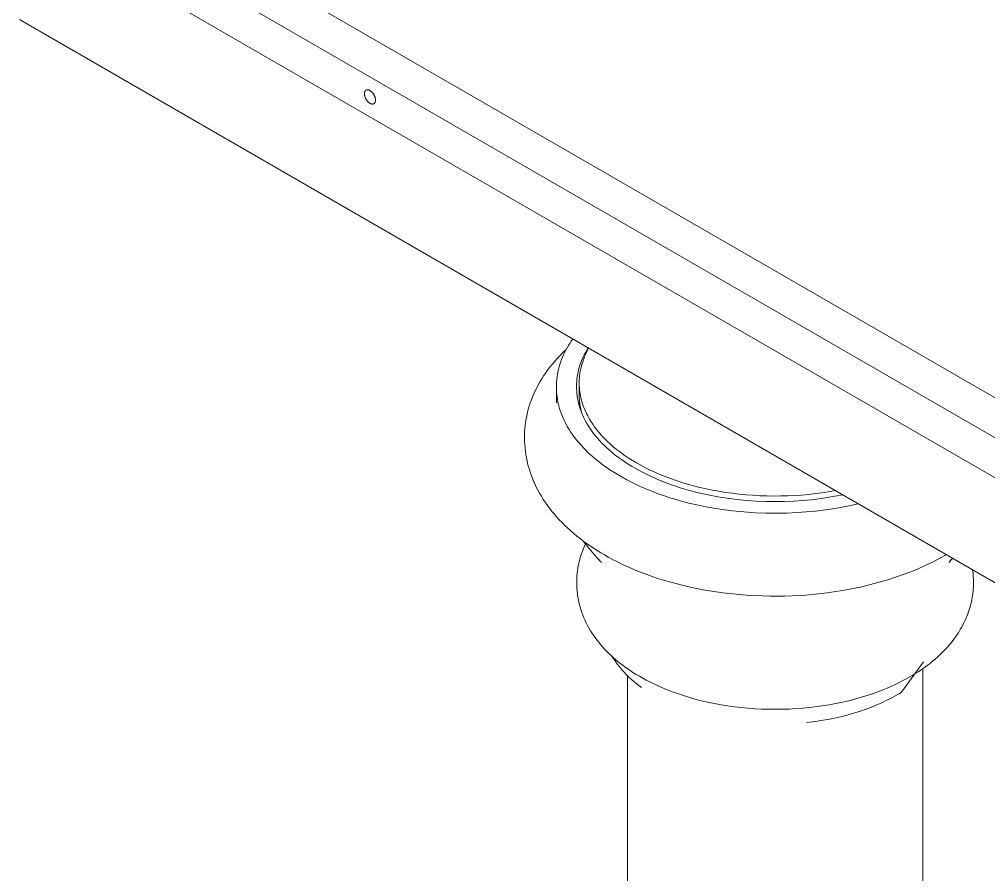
# Model space of a CAD drawing. Header units: inches. Extents: x -13 to 609, y -6 to 131.
# Drawn here: x 596 to 603.79, y 99.24 to 106.12 of the extents above; entities that cross this region are included whole.
import ezdxf

# ---------------------------------------------------------------- set-up
doc = ezdxf.new("R2010")
doc.units = ezdxf.units.IN
doc.layers.add('ZANO_R', color=7, linetype='Continuous', lineweight=0)

msp = doc.modelspace()

# ---------------------------------------------------------------- linework, layer by layer
at = {"layer": 'ZANO_R'}
for p, q in [((606.57519, 101.17483), (596.72699, 106.86069)), ((597.28377, 106.86069), (606.47059, 101.55667)), ((596.72699, 106.53923), (606.57519, 100.85337)), ((607.07996, 99.71835), (595.99644, 106.11743)), ((598.77036, 105.52022), (598.77037, 105.52135)), ((598.77037, 105.51907), (598.77036, 105.52022)), ((598.77037, 105.52135), (598.7704, 105.52248)), ((598.7704, 105.5179), (598.77037, 105.51907)), ((598.7704, 105.52248), (598.77046, 105.52361)), ((598.77046, 105.51671), (598.7704, 105.5179)), ((598.77046, 105.52361), (598.77054, 105.52473)), ((598.77054, 105.51549), (598.77046, 105.51671)), ((598.77054, 105.52473), (598.77064, 105.52585)), ((598.77064, 105.51426), (598.77054, 105.51549)), ((598.77064, 105.52585), (598.77077, 105.52696)), ((598.77077, 105.513), (598.77064, 105.51426)), ((598.77077, 105.52696), (598.77093, 105.52806)), ((598.77093, 105.51172), (598.77077, 105.513)), ((598.77093, 105.52806), (598.7711, 105.52915)), ((598.7711, 105.51043), (598.77093, 105.51172)), ((598.7711, 105.52915), (598.77131, 105.53022)), ((598.77154, 105.50778), (598.7711, 105.51043)), ((598.77131, 105.53022), (598.77154, 105.53129)), ((598.77154, 105.53129), (598.7718, 105.53234)), ((598.77208, 105.50507), (598.77154, 105.50778)), ((598.7718, 105.53234), (598.77208, 105.53338)), ((598.77208, 105.53338), (598.77239, 105.5344)), ((598.77239, 105.5344), (598.77273, 105.5354)), ((598.77273, 105.5354), (598.77309, 105.53638)), ((598.77309, 105.53638), (598.77349, 105.53734)), ((598.77349, 105.53734), (598.77391, 105.53828)), ((598.77391, 105.53828), (598.77436, 105.5392)), ((598.77436, 105.5392), (598.77459, 105.53965)), ((598.77459, 105.53965), (598.77483, 105.5401)), ((598.77483, 105.5401), (598.77508, 105.54053)), ((598.77508, 105.54053), (598.77534, 105.54097)), ((598.77534, 105.54097), (598.7756, 105.54139)), ((598.7756, 105.54139), (598.77587, 105.54181)), ((598.77587, 105.54181), (598.77614, 105.54222)), ((598.77614, 105.54222), (598.77643, 105.54262)), ((598.77643, 105.54262), (598.77671, 105.54302)), ((598.77671, 105.54302), (598.77701, 105.54341)), ((598.77701, 105.54341), (598.77731, 105.54379)), ((598.77731, 105.54379), (598.77762, 105.54417)), ((598.77762, 105.54417), (598.77794, 105.54454)), ((598.77794, 105.54454), (598.77826, 105.5449)), ((598.77826, 105.5449), (598.77859, 105.54525)), ((598.77859, 105.54525), (598.77892, 105.54559)), ((598.77892, 105.54559), (598.77926, 105.54593)), ((598.77926, 105.54593), (598.77961, 105.54625)), ((598.77961, 105.54625), (598.77996, 105.54657)), ((598.77996, 105.54657), (598.78032, 105.54688)), ((598.78032, 105.54688), (598.78069, 105.54719)), ((598.78069, 105.54719), (598.78106, 105.54748)), ((598.78106, 105.54748), (598.78144, 105.54776)), ((598.78144, 105.54776), (598.78182, 105.54804)), ((598.78182, 105.54804), (598.78221, 105.54831)), ((598.78221, 105.54831), (598.7826, 105.54856)), ((598.7826, 105.54856), (598.783, 105.54881)), ((598.783, 105.54881), (598.78341, 105.54905)), ((598.78341, 105.54905), (598.78382, 105.54928)), ((598.78382, 105.54928), (598.78423, 105.54951)), ((598.78423, 105.54951), (598.78465, 105.54972)), ((598.78465, 105.54972), (598.78508, 105.54992)), ((598.78508, 105.54992), (598.78551, 105.55011)), ((598.78551, 105.55011), (598.78594, 105.5503)), ((598.78594, 105.5503), (598.78638, 105.55047)), ((598.78638, 105.55047), (598.78683, 105.55064)), ((598.78683, 105.55064), (598.78728, 105.5508)), ((598.78728, 105.5508), (598.78773, 105.55094)), ((598.78773, 105.55094), (598.78819, 105.55108)), ((598.78819, 105.55108), (598.78865, 105.55121)), ((598.78865, 105.55121), (598.78911, 105.55132)), ((598.78911, 105.55132), (598.78958, 105.55143)), ((598.78958, 105.55143), (598.79005, 105.55153)), ((598.79005, 105.55153), (598.79053, 105.55162)), ((598.79053, 105.55162), (598.79101, 105.5517)), ((598.79101, 105.5517), (598.79149, 105.55177)), ((598.79149, 105.55177), (598.79198, 105.55183)), ((598.79198, 105.55183), (598.79246, 105.55188)), ((598.79246, 105.55188), (598.79296, 105.55193)), ((598.79296, 105.55193), (598.79345, 105.55196)), ((598.79345, 105.55196), (598.79395, 105.55198)), ((598.79395, 105.55198), (598.79444, 105.552)), ((598.79444, 105.552), (598.79495, 105.552)), ((598.79495, 105.552), (598.79545, 105.552)), ((598.79545, 105.552), (598.79595, 105.55199)), ((598.79595, 105.55199), (598.79646, 105.55196)), ((598.79646, 105.55196), (598.79748, 105.55189)), ((598.79748, 105.55189), (598.79851, 105.55179)), ((598.79851, 105.55179), (598.79954, 105.55165)), ((598.79954, 105.55165), (598.80057, 105.55147)), ((598.80057, 105.55147), (598.80161, 105.55126)), ((598.80161, 105.55126), (598.80265, 105.55102)), ((598.80265, 105.55102), (598.80369, 105.55075)), ((598.80369, 105.55075), (598.80472, 105.55045)), ((598.80472, 105.55045), (598.80576, 105.55012)), ((598.80576, 105.55012), (598.8068, 105.54975)), ((598.8068, 105.54975), (598.80783, 105.54936)), ((598.80783, 105.54936), (598.80886, 105.54895)), ((598.80886, 105.54895), (598.80988, 105.5485)), ((598.80988, 105.5485), (598.8109, 105.54804)), ((598.8109, 105.54804), (598.81191, 105.54754)), ((598.81191, 105.54754), (598.81292, 105.54703)), ((598.81292, 105.54703), (598.81391, 105.54649)), ((598.81391, 105.54649), (598.8149, 105.54593)), ((598.8149, 105.54593), (598.81589, 105.54535)), ((598.81589, 105.54535), (598.81689, 105.54474)), ((598.81689, 105.54474), (598.81789, 105.54409)), ((598.81789, 105.54409), (598.8189, 105.54341)), ((598.8189, 105.54341), (598.81992, 105.54271)), ((598.81992, 105.54271), (598.82095, 105.54197)), ((598.82095, 105.54197), (598.82198, 105.5412)), ((598.82198, 105.5412), (598.82301, 105.54039)), ((598.82301, 105.54039), (598.82508, 105.5387)), ((598.82508, 105.5387), (598.82716, 105.53687)), ((598.82716, 105.53687), (598.82923, 105.53492)), ((598.82923, 105.53492), (598.8313, 105.53286)), ((598.8313, 105.53286), (598.83334, 105.53067)), ((598.83334, 105.53067), (598.83536, 105.52838)), ((598.83536, 105.52838), (598.83734, 105.52598)), ((598.83734, 105.52598), (598.83928, 105.52348)), ((598.83928, 105.52348), (598.84116, 105.52089)), ((598.84116, 105.52089), (598.84298, 105.51822)), ((598.84298, 105.51822), (598.84473, 105.51548)), ((598.84473, 105.51548), (598.8464, 105.51268)), ((598.8464, 105.51268), (598.84799, 105.50984)), ((598.84799, 105.50984), (598.84948, 105.50695)), ((598.84948, 105.50695), (598.85088, 105.50404)), ((598.77273, 105.5023), (598.77208, 105.50507)), ((598.77349, 105.49948), (598.77273, 105.5023)), ((598.77436, 105.49662), (598.77349, 105.49948)), ((598.77534, 105.49372), (598.77436, 105.49662)), ((598.77643, 105.49081), (598.77534, 105.49372)), ((598.77762, 105.48788), (598.77643, 105.49081)), ((598.77892, 105.48496), (598.77762, 105.48788)), ((598.78032, 105.48205), (598.77892, 105.48496)), ((598.78182, 105.47916), (598.78032, 105.48205)), ((598.78341, 105.47632), (598.78182, 105.47916)), ((598.78508, 105.47352), (598.78341, 105.47632)), ((598.78683, 105.47078), (598.78508, 105.47352)), ((598.78865, 105.46811), (598.78683, 105.47078)), ((598.79053, 105.46552), (598.78865, 105.46811)), ((598.79246, 105.46303), (598.79053, 105.46552)), ((598.79444, 105.46062), (598.79246, 105.46303)), ((598.79646, 105.45833), (598.79444, 105.46062)), ((598.79851, 105.45614), (598.79646, 105.45833)), ((598.80057, 105.45408), (598.79851, 105.45614)), ((598.80265, 105.45213), (598.80057, 105.45408)), ((598.80472, 105.4503), (598.80265, 105.45213)), ((598.8068, 105.44861), (598.80472, 105.4503)), ((598.80783, 105.4478), (598.8068, 105.44861)), ((598.80886, 105.44703), (598.80783, 105.4478)), ((598.80988, 105.44629), (598.80886, 105.44703)), ((598.8109, 105.44559), (598.80988, 105.44629)), ((598.81191, 105.44491), (598.8109, 105.44559)), ((598.81292, 105.44426), (598.81191, 105.44491)), ((598.81391, 105.44365), (598.81292, 105.44426)), ((598.8149, 105.44307), (598.81391, 105.44365)), ((598.81589, 105.44251), (598.8149, 105.44307)), ((598.81689, 105.44197), (598.81589, 105.44251)), ((598.81789, 105.44146), (598.81689, 105.44197)), ((598.8189, 105.44096), (598.81789, 105.44146)), ((598.81992, 105.4405), (598.8189, 105.44096)), ((598.82095, 105.44005), (598.81992, 105.4405)), ((598.82198, 105.43964), (598.82095, 105.44005)), ((598.82301, 105.43925), (598.82198, 105.43964)), ((598.82404, 105.43888), (598.82301, 105.43925)), ((598.82508, 105.43855), (598.82404, 105.43888)), ((598.82612, 105.43825), (598.82508, 105.43855)), ((598.82716, 105.43798), (598.82612, 105.43825)), ((598.8282, 105.43774), (598.82716, 105.43798)), ((598.82923, 105.43753), (598.8282, 105.43774)), ((598.83027, 105.43735), (598.82923, 105.43753)), ((598.8313, 105.43721), (598.83027, 105.43735)), ((598.83232, 105.43711), (598.8313, 105.43721)), ((598.83334, 105.43704), (598.83232, 105.43711)), ((598.83385, 105.43701), (598.83334, 105.43704)), ((598.83436, 105.437), (598.83385, 105.43701)), ((598.83486, 105.437), (598.83436, 105.437)), ((598.83536, 105.437), (598.83486, 105.437)), ((598.83586, 105.43702), (598.83536, 105.437)), ((598.83636, 105.43704), (598.83586, 105.43702)), ((598.83685, 105.43707), (598.83636, 105.43704)), ((598.83734, 105.43712), (598.83685, 105.43707)), ((598.83783, 105.43717), (598.83734, 105.43712)), ((598.83832, 105.43723), (598.83783, 105.43717)), ((598.8388, 105.4373), (598.83832, 105.43723)), ((598.83928, 105.43738), (598.8388, 105.4373)), ((598.83975, 105.43747), (598.83928, 105.43738)), ((598.84022, 105.43757), (598.83975, 105.43747)), ((598.84069, 105.43768), (598.84022, 105.43757)), ((598.84116, 105.43779), (598.84069, 105.43768)), ((598.84162, 105.43792), (598.84116, 105.43779)), ((598.84208, 105.43806), (598.84162, 105.43792)), ((598.84253, 105.4382), (598.84208, 105.43806)), ((598.84298, 105.43836), (598.84253, 105.4382)), ((598.84342, 105.43853), (598.84298, 105.43836)), ((598.84386, 105.4387), (598.84342, 105.43853)), ((598.8443, 105.43889), (598.84386, 105.4387)), ((598.84473, 105.43908), (598.8443, 105.43889)), ((598.84515, 105.43928), (598.84473, 105.43908)), ((598.84557, 105.43949), (598.84515, 105.43928)), ((598.84599, 105.43972), (598.84557, 105.43949)), ((598.8464, 105.43995), (598.84599, 105.43972)), ((598.8468, 105.44019), (598.8464, 105.43995)), ((598.8472, 105.44044), (598.8468, 105.44019)), ((598.8476, 105.44069), (598.8472, 105.44044)), ((598.84799, 105.44096), (598.8476, 105.44069)), ((598.84837, 105.44124), (598.84799, 105.44096)), ((598.84875, 105.44152), (598.84837, 105.44124)), ((598.84912, 105.44182), (598.84875, 105.44152)), ((598.84948, 105.44212), (598.84912, 105.44182)), ((598.84984, 105.44243), (598.84948, 105.44212)), ((598.8502, 105.44275), (598.84984, 105.44243)), ((598.85054, 105.44307), (598.8502, 105.44275)), ((598.85088, 105.44341), (598.85054, 105.44307)), ((598.85088, 105.50404), (598.85218, 105.50112)), ((598.85122, 105.44375), (598.85088, 105.44341)), ((598.85155, 105.4441), (598.85122, 105.44375)), ((598.85187, 105.44446), (598.85155, 105.4441)), ((598.85218, 105.44483), (598.85187, 105.44446)), ((598.85218, 105.50112), (598.85338, 105.49819)), ((598.85249, 105.44521), (598.85218, 105.44483)), ((598.8528, 105.44559), (598.85249, 105.44521)), ((598.85309, 105.44598), (598.8528, 105.44559)), ((598.85338, 105.44638), (598.85309, 105.44598)), ((598.85338, 105.49819), (598.85447, 105.49528)), ((598.85366, 105.44678), (598.85338, 105.44638)), ((598.85394, 105.44719), (598.85366, 105.44678)), ((598.85421, 105.44761), (598.85394, 105.44719)), ((598.85447, 105.44803), (598.85421, 105.44761)), ((598.85447, 105.49528), (598.85545, 105.49238)), ((598.85472, 105.44847), (598.85447, 105.44803)), ((598.85497, 105.4489), (598.85472, 105.44847)), ((598.85521, 105.44935), (598.85497, 105.4489)), ((598.85545, 105.4498), (598.85521, 105.44935)), ((598.85545, 105.49238), (598.85632, 105.48952)), ((598.8559, 105.45072), (598.85545, 105.4498)), ((598.85632, 105.45166), (598.8559, 105.45072)), ((598.85632, 105.48952), (598.85708, 105.4867)), ((598.85671, 105.45262), (598.85632, 105.45166)), ((598.85708, 105.4536), (598.85671, 105.45262)), ((598.85708, 105.4867), (598.85773, 105.48393)), ((598.85741, 105.4546), (598.85708, 105.4536)), ((598.85773, 105.45562), (598.85741, 105.4546)), ((598.85773, 105.48393), (598.85827, 105.48122)), ((598.85801, 105.45666), (598.85773, 105.45562)), ((598.85827, 105.45771), (598.85801, 105.45666)), ((598.85827, 105.48122), (598.8587, 105.47857)), ((598.8585, 105.45878), (598.85827, 105.45771)), ((598.8587, 105.45985), (598.8585, 105.45878)), ((598.8587, 105.47857), (598.85888, 105.47728)), ((598.85888, 105.46094), (598.8587, 105.45985)), ((598.85888, 105.47728), (598.85903, 105.476)), ((598.85903, 105.46204), (598.85888, 105.46094)), ((598.85903, 105.476), (598.85916, 105.47474)), ((598.85916, 105.46315), (598.85903, 105.46204)), ((598.85916, 105.47474), (598.85926, 105.47351)), ((598.85926, 105.46427), (598.85916, 105.46315)), ((598.85926, 105.47351), (598.85934, 105.47229)), ((598.85934, 105.46539), (598.85926, 105.46427)), ((598.85934, 105.47229), (598.8594, 105.4711)), ((598.8594, 105.46652), (598.85934, 105.46539)), ((598.8594, 105.4711), (598.85943, 105.46993)), ((598.85943, 105.46765), (598.8594, 105.46652)), ((598.85943, 105.46993), (598.85944, 105.46878)), ((598.85944, 105.46878), (598.85943, 105.46765)), ((600.41001, 103.49562), (600.39942, 103.47737)), ((600.42114, 103.51366), (600.41001, 103.49562)), ((600.43279, 103.53148), (600.42114, 103.51366)), ((600.44496, 103.54908), (600.43279, 103.53148)), ((600.31788, 103.38875), (600.34186, 103.41441)), ((600.34186, 103.41441), (600.36654, 103.43939)), ((600.37103, 103.42145), (600.36273, 103.40245)), ((600.36654, 103.43939), (600.3919, 103.46367)), ((600.37991, 103.44028), (600.37103, 103.42145)), ((600.38938, 103.45892), (600.37991, 103.44028)), ((600.39942, 103.47737), (600.38938, 103.45892)), ((600.52364, 103.39214), (600.53176, 103.40969)), ((600.53176, 103.40969), (600.54049, 103.42695)), ((600.53664, 103.3982), (600.54305, 103.41378)), ((600.54049, 103.42695), (600.54981, 103.4439)), ((600.54305, 103.41378), (600.54991, 103.42926)), ((600.54981, 103.4439), (600.5597, 103.46052)), ((600.54991, 103.42926), (600.55723, 103.44464)), ((600.55723, 103.44464), (600.56499, 103.4599)), ((600.5597, 103.46052), (600.57017, 103.47679)), ((600.56499, 103.4599), (600.57319, 103.47504)), ((600.2595, 103.31942), (600.27681, 103.34115)), ((600.27681, 103.34115), (600.29463, 103.36245)), ((600.29463, 103.36245), (600.31788, 103.38875)), ((600.33575, 103.32484), (600.3306, 103.30509)), ((600.34154, 103.34446), (600.33575, 103.32484)), ((600.34798, 103.36394), (600.34154, 103.34446)), ((600.35505, 103.38327), (600.34798, 103.36394)), ((600.36273, 103.40245), (600.35505, 103.38327)), ((600.49733, 103.31944), (600.50296, 103.33795)), ((600.50296, 103.33795), (600.50923, 103.35624)), ((600.50923, 103.35624), (600.51612, 103.37432)), ((600.5117, 103.31901), (600.51573, 103.335)), ((600.51573, 103.335), (600.52024, 103.35091)), ((600.51612, 103.37432), (600.52364, 103.39214)), ((600.52024, 103.35091), (600.52524, 103.36676)), ((600.52524, 103.36676), (600.5307, 103.38252)), ((600.5307, 103.38252), (600.53664, 103.3982)), ((600.19594, 103.22835), (600.21093, 103.25173)), ((600.21093, 103.25173), (600.22653, 103.2747)), ((600.22653, 103.2747), (600.24273, 103.29727)), ((600.24273, 103.29727), (600.2595, 103.31942)), ((600.3223, 103.26525), (600.31916, 103.24517)), ((600.32612, 103.28522), (600.3223, 103.26525)), ((600.3306, 103.30509), (600.32612, 103.28522)), ((600.48129, 103.24381), (600.48432, 103.26292)), ((600.48432, 103.26292), (600.488, 103.28191)), ((600.488, 103.28191), (600.49234, 103.30075)), ((600.49234, 103.30075), (600.49733, 103.31944)), ((600.49895, 103.23838), (600.50051, 103.25458)), ((600.50051, 103.25458), (600.50256, 103.27075)), ((600.50256, 103.27075), (600.50512, 103.28688)), ((600.50512, 103.28688), (600.50816, 103.30297)), ((600.50816, 103.30297), (600.5117, 103.31901)), ((600.15548, 103.15689), (600.16792, 103.18039)), ((600.16792, 103.18039), (600.18159, 103.20457)), ((600.18159, 103.20457), (600.19594, 103.22835)), ((600.31389, 103.18449), (600.31353, 103.16415)), ((600.31495, 103.20478), (600.31389, 103.18449)), ((600.31671, 103.22502), (600.31495, 103.20478)), ((600.31916, 103.24517), (600.31671, 103.22502)), ((600.47581, 103.1667), (600.47618, 103.18604)), ((600.47618, 103.18604), (600.47722, 103.20535)), ((600.47722, 103.20535), (600.47892, 103.22462)), ((600.47892, 103.22462), (600.48129, 103.24381)), ((600.49724, 103.19609), (600.49724, 103.09966)), ((600.49728, 103.1897), (600.49734, 103.20593)), ((600.49773, 103.17347), (600.49728, 103.1897)), ((600.49734, 103.20593), (600.49789, 103.22216)), ((600.49868, 103.15725), (600.49773, 103.17347)), ((600.49789, 103.22216), (600.49895, 103.23838)), ((600.12218, 103.08444), (600.13259, 103.1089)), ((600.13259, 103.1089), (600.1437, 103.13306)), ((600.1437, 103.13306), (600.15548, 103.15689)), ((600.31353, 103.16415), (600.31387, 103.14377)), ((600.31494, 103.03552), (600.31362, 103.15128)), ((600.31387, 103.14377), (600.31493, 103.12336)), ((600.31493, 103.12336), (600.3167, 103.10294)), ((600.3167, 103.10294), (600.31919, 103.08252)), ((600.47611, 103.14736), (600.47581, 103.1667)), ((600.47708, 103.12804), (600.47611, 103.14736)), ((600.47871, 103.10877), (600.47708, 103.12804)), ((600.48101, 103.08956), (600.47871, 103.10877)), ((600.49724, 103.09966), (600.49759, 103.081)), ((600.50013, 103.14104), (600.49868, 103.15725)), ((600.50208, 103.12487), (600.50013, 103.14104)), ((600.50453, 103.10872), (600.50208, 103.12487)), ((600.50748, 103.09262), (600.50453, 103.10872)), ((600.51091, 103.07657), (600.50748, 103.09262)), ((600.09529, 103.0094), (600.10351, 103.03467)), ((600.10351, 103.03467), (600.11248, 103.05969)), ((600.11248, 103.05969), (600.12218, 103.08444)), ((600.31919, 103.08252), (600.32239, 103.06211)), ((600.32239, 103.06211), (600.32631, 103.04173)), ((600.32631, 103.04173), (600.33095, 103.02138)), ((600.33095, 103.02138), (600.3363, 103.00109)), ((600.48397, 103.07045), (600.48101, 103.08956)), ((600.48759, 103.05145), (600.48397, 103.07045)), ((600.49186, 103.03259), (600.48759, 103.05145)), ((600.49678, 103.01388), (600.49186, 103.03259)), ((600.49631, 103.03812), (600.49321, 103.02671)), ((600.49965, 103.04946), (600.49631, 103.03812)), ((600.50234, 102.99536), (600.49678, 103.01388)), ((600.49759, 103.081), (600.49859, 103.06237)), ((600.49859, 103.06237), (600.50024, 103.04378)), ((600.50024, 103.04378), (600.50253, 103.02526)), ((600.50253, 103.02526), (600.50546, 103.00683)), ((600.51484, 103.06058), (600.51091, 103.07657)), ((600.51925, 103.04465), (600.51484, 103.06058)), ((600.52414, 103.02879), (600.51925, 103.04465)), ((600.5295, 103.01301), (600.52414, 103.02879)), ((600.0754, 102.93261), (600.08123, 102.95834)), ((600.08123, 102.95834), (600.08784, 102.98388)), ((600.08784, 102.98388), (600.09529, 103.0094)), ((600.3363, 103.00109), (600.34236, 102.98085)), ((600.34236, 102.98085), (600.34913, 102.96069)), ((600.34913, 102.96069), (600.3566, 102.94061)), ((600.3566, 102.94061), (600.36477, 102.92064)), ((600.50567, 102.98533), (600.50234, 102.99536)), ((600.50546, 103.00683), (600.50903, 102.98851)), ((600.50921, 102.97528), (600.50567, 102.98533)), ((600.50903, 102.98851), (600.51323, 102.97033)), ((600.51296, 102.96521), (600.50921, 102.97528)), ((600.51692, 102.95512), (600.51296, 102.96521)), ((600.51323, 102.97033), (600.51806, 102.95231)), ((600.5211, 102.94501), (600.51692, 102.95512)), ((600.52549, 102.93489), (600.5211, 102.94501)), ((600.53534, 102.99731), (600.5295, 103.01301)), ((600.54165, 102.98171), (600.53534, 102.99731)), ((600.54842, 102.9662), (600.54165, 102.98171)), ((600.55564, 102.9508), (600.54842, 102.9662)), ((600.56331, 102.93552), (600.55564, 102.9508)), ((600.57142, 102.92035), (600.56331, 102.93552)), ((600.06268, 102.8545), (600.06612, 102.88066)), ((600.06612, 102.88066), (600.07036, 102.90671)), ((600.07036, 102.90671), (600.0754, 102.93261)), ((600.36477, 102.92064), (600.37363, 102.90077)), ((600.37363, 102.90077), (600.38318, 102.88103)), ((600.38318, 102.88103), (600.39341, 102.86143)), ((600.39341, 102.86143), (600.4043, 102.84196)), ((600.53493, 102.91461), (600.52549, 102.93489)), ((600.54526, 102.89428), (600.53493, 102.91461)), ((600.55649, 102.87394), (600.54526, 102.89428)), ((600.56862, 102.85359), (600.55649, 102.87394)), ((600.57996, 102.90531), (600.57142, 102.92035)), ((600.58893, 102.89039), (600.57996, 102.90531)), ((600.59831, 102.87562), (600.58893, 102.89039)), ((600.60811, 102.86098), (600.59831, 102.87562)), ((600.61831, 102.8465), (600.60811, 102.86098)), ((600.05726, 102.77556), (600.05824, 102.80192)), ((600.05824, 102.80192), (600.06006, 102.82825)), ((600.06006, 102.82825), (600.06268, 102.8545)), ((600.4043, 102.84196), (600.41586, 102.82266)), ((600.41586, 102.82266), (600.42806, 102.80353)), ((600.42806, 102.80353), (600.44091, 102.78457)), ((600.44091, 102.78457), (600.45438, 102.76581)), ((600.58168, 102.83326), (600.56862, 102.85359)), ((600.59567, 102.81297), (600.58168, 102.83326)), ((600.6106, 102.79273), (600.59567, 102.81297)), ((600.62647, 102.77257), (600.6106, 102.79273)), ((600.6289, 102.83216), (600.61831, 102.8465)), ((600.63988, 102.81799), (600.6289, 102.83216)), ((600.65123, 102.80397), (600.63988, 102.81799)), ((600.66294, 102.79013), (600.65123, 102.80397)), ((600.67502, 102.77645), (600.66294, 102.79013)), ((600.05709, 102.7493), (600.05726, 102.77556)), ((600.05774, 102.72305), (600.05709, 102.7493)), ((600.0592, 102.69683), (600.05774, 102.72305)), ((600.45438, 102.76581), (600.46847, 102.74724)), ((600.46847, 102.74724), (600.48316, 102.72889)), ((600.48316, 102.72889), (600.49844, 102.71075)), ((600.49844, 102.71075), (600.5143, 102.69284)), ((600.64328, 102.7525), (600.62647, 102.77257)), ((600.66105, 102.73254), (600.64328, 102.7525)), ((600.67977, 102.71273), (600.66105, 102.73254)), ((600.68743, 102.76295), (600.67502, 102.77645)), ((600.69943, 102.69307), (600.67977, 102.71273)), ((600.70019, 102.74963), (600.68743, 102.76295)), ((600.71327, 102.73649), (600.70019, 102.74963)), ((600.72666, 102.72353), (600.71327, 102.73649)), ((600.74037, 102.71077), (600.72666, 102.72353)), ((600.75436, 102.69819), (600.74037, 102.71077)), ((600.06145, 102.67067), (600.0592, 102.69683)), ((600.06445, 102.64499), (600.06145, 102.67067)), ((600.06821, 102.6194), (600.06445, 102.64499)), ((600.5143, 102.69284), (600.53072, 102.67517)), ((600.53072, 102.67517), (600.54768, 102.65775)), ((600.54768, 102.65775), (600.56518, 102.64058)), ((600.56518, 102.64058), (600.58319, 102.62367)), ((600.58319, 102.62367), (600.6017, 102.60703)), ((600.72004, 102.6736), (600.69943, 102.69307)), ((600.7416, 102.65433), (600.72004, 102.6736)), ((600.76408, 102.63528), (600.7416, 102.65433)), ((600.76865, 102.68582), (600.75436, 102.69819)), ((600.7875, 102.61648), (600.76408, 102.63528)), ((600.79803, 102.66166), (600.76865, 102.68582)), ((600.82842, 102.6383), (600.79803, 102.66166)), ((600.85975, 102.61577), (600.82842, 102.6383)), ((600.07273, 102.59395), (600.06821, 102.6194)), ((600.078, 102.56863), (600.07273, 102.59395)), ((600.08273, 102.54858), (600.078, 102.56863)), ((600.08792, 102.52864), (600.08273, 102.54858)), ((600.6017, 102.60703), (600.6207, 102.59066)), ((600.6207, 102.59066), (600.64015, 102.57458)), ((600.64015, 102.57458), (600.66006, 102.55878)), ((600.66006, 102.55878), (600.6804, 102.54327)), ((600.81182, 102.59795), (600.7875, 102.61648)), ((600.83705, 102.5797), (600.81182, 102.59795)), ((600.86317, 102.56177), (600.83705, 102.5797)), ((600.89192, 102.59407), (600.85975, 102.61577)), ((600.89016, 102.54417), (600.86317, 102.56177)), ((600.92487, 102.5732), (600.89192, 102.59407)), ((600.95849, 102.55318), (600.92487, 102.5732)), ((600.99317, 102.53377), (600.95849, 102.55318)), ((600.09357, 102.50882), (600.08792, 102.52864)), ((600.09967, 102.48914), (600.09357, 102.50882)), ((600.10867, 102.46258), (600.09967, 102.48914)), ((600.6804, 102.54327), (600.70115, 102.52807)), ((600.70115, 102.52807), (600.7223, 102.51316)), ((600.7223, 102.51316), (600.74383, 102.49856)), ((600.74383, 102.49856), (600.78794, 102.47029)), ((600.78794, 102.47029), (600.83335, 102.44329)), ((600.918, 102.52692), (600.89016, 102.54417)), ((600.94668, 102.51004), (600.918, 102.52692)), ((600.97616, 102.49356), (600.94668, 102.51004)), ((601.00643, 102.47748), (600.97616, 102.49356)), ((601.02931, 102.51475), (600.99317, 102.53377)), ((601.03746, 102.46184), (601.00643, 102.47748)), ((601.06689, 102.49617), (601.02931, 102.51475)), ((601.10592, 102.47809), (601.06689, 102.49617)), ((601.14637, 102.46054), (601.10592, 102.47809)), ((600.11848, 102.43632), (600.10867, 102.46258)), ((600.12906, 102.41036), (600.11848, 102.43632)), ((600.14041, 102.38472), (600.12906, 102.41036)), ((600.83335, 102.44329), (600.87992, 102.41757)), ((600.87992, 102.41757), (600.9275, 102.39315)), ((600.9275, 102.39315), (600.97594, 102.37002)), ((601.06922, 102.44665), (601.03746, 102.46184)), ((601.10168, 102.43191), (601.06922, 102.44665)), ((601.13481, 102.41766), (601.10168, 102.43191)), ((601.16858, 102.40391), (601.13481, 102.41766)), ((601.18822, 102.44357), (601.14637, 102.46054)), ((601.20296, 102.39066), (601.16858, 102.40391)), ((601.23144, 102.42725), (601.18822, 102.44357)), ((601.23791, 102.37794), (601.20296, 102.39066)), ((601.27598, 102.4116), (601.23144, 102.42725)), ((601.32182, 102.39669), (601.27598, 102.4116)), ((601.36889, 102.38255), (601.32182, 102.39669)), ((600.15249, 102.35941), (600.14041, 102.38472)), ((600.16529, 102.33446), (600.15249, 102.35941)), ((600.17878, 102.30987), (600.16529, 102.33446)), ((600.97594, 102.37002), (601.02513, 102.34819)), ((601.02513, 102.34819), (601.07492, 102.32766)), ((601.07492, 102.32766), (601.12519, 102.30841)), ((601.27339, 102.36574), (601.23791, 102.37794)), ((601.30937, 102.3541), (601.27339, 102.36574)), ((601.38267, 102.33248), (601.30937, 102.3541)), ((601.41715, 102.36923), (601.36889, 102.38255)), ((601.4575, 102.31315), (601.38267, 102.33248)), ((601.46653, 102.35678), (601.41715, 102.36923)), ((601.53355, 102.29614), (601.4575, 102.31315)), ((601.51697, 102.34523), (601.46653, 102.35678)), ((601.56839, 102.33464), (601.51697, 102.34523)), ((601.62072, 102.32502), (601.56839, 102.33464)), ((601.67386, 102.31643), (601.62072, 102.32502)), ((601.72774, 102.30888), (601.67386, 102.31643)), ((602.44909, 102.31333), (602.39495, 102.3062)), ((602.50254, 102.32151), (602.44909, 102.31333)), ((602.5552, 102.33073), (602.50254, 102.32151)), ((600.19293, 102.28567), (600.17878, 102.30987)), ((600.20867, 102.26039), (600.19293, 102.28567)), ((600.22511, 102.23556), (600.20867, 102.26039)), ((600.24222, 102.21119), (600.22511, 102.23556)), ((601.12519, 102.30841), (601.1758, 102.29042)), ((601.1758, 102.29042), (601.22666, 102.27368)), ((601.22666, 102.27368), (601.27764, 102.25817)), ((601.27764, 102.25817), (601.32864, 102.24385)), ((601.32864, 102.24385), (601.37956, 102.2307)), ((601.61048, 102.28149), (601.53355, 102.29614)), ((601.68799, 102.2692), (601.61048, 102.28149)), ((601.76576, 102.25925), (601.68799, 102.2692)), ((601.78226, 102.30241), (601.72774, 102.30888)), ((601.84348, 102.25163), (601.76576, 102.25925)), ((601.83733, 102.29704), (601.78226, 102.30241)), ((601.89283, 102.29279), (601.83733, 102.29704)), ((601.92087, 102.24627), (601.84348, 102.25163)), ((601.94868, 102.28968), (601.89283, 102.29279)), ((601.99765, 102.24313), (601.92087, 102.24627)), ((602.00476, 102.28771), (601.94868, 102.28968)), ((602.07356, 102.24213), (601.99765, 102.24313)), ((602.06097, 102.2869), (602.00476, 102.28771)), ((602.1172, 102.28726), (602.06097, 102.2869)), ((602.14836, 102.24318), (602.07356, 102.24213)), ((602.17335, 102.28876), (602.1172, 102.28726)), ((602.22183, 102.2462), (602.14836, 102.24318)), ((602.2293, 102.29143), (602.17335, 102.28876)), ((602.29379, 102.25106), (602.22183, 102.2462)), ((602.28495, 102.29523), (602.2293, 102.29143)), ((602.3402, 102.30016), (602.28495, 102.29523)), ((602.36406, 102.25768), (602.29379, 102.25106)), ((602.39495, 102.3062), (602.3402, 102.30016)), ((602.42685, 102.26516), (602.36406, 102.25768)), ((602.48946, 102.27419), (602.42685, 102.26516)), ((602.55183, 102.28475), (602.48946, 102.27419)), ((602.6139, 102.29684), (602.55183, 102.28475)), ((600.25997, 102.18729), (600.24222, 102.21119)), ((600.27834, 102.16384), (600.25997, 102.18729)), ((600.2973, 102.14086), (600.27834, 102.16384)), ((601.37956, 102.2307), (601.43032, 102.21868)), ((601.43032, 102.21868), (601.48082, 102.20777)), ((601.48082, 102.20777), (601.53098, 102.19792)), ((601.53098, 102.19792), (601.58074, 102.1891)), ((601.58074, 102.1891), (601.63003, 102.18126)), ((601.63003, 102.18126), (601.72696, 102.16841)), ((601.72696, 102.16841), (601.82137, 102.15903)), ((601.82137, 102.15903), (601.91294, 102.15283)), ((602.247, 102.1537), (602.32204, 102.15898)), ((602.32204, 102.15898), (602.39367, 102.16579)), ((602.48067, 102.17642), (602.39367, 102.16579)), ((602.56731, 102.18977), (602.48067, 102.17642)), ((602.65348, 102.20581), (602.56731, 102.18977)), ((602.73911, 102.22455), (602.65348, 102.20581)), ((600.31682, 102.11836), (600.2973, 102.14086)), ((600.33686, 102.09633), (600.31682, 102.11836)), ((600.35913, 102.07304), (600.33686, 102.09633)), ((601.91294, 102.15283), (602.00142, 102.14948)), ((602.00142, 102.14948), (602.08666, 102.1487)), ((602.08666, 102.1487), (602.16854, 102.1502)), ((602.16854, 102.1502), (602.247, 102.1537)), ((600.38195, 102.0503), (600.35913, 102.07304)), ((600.40531, 102.02812), (600.38195, 102.0503)), ((600.42919, 102.00648), (600.40531, 102.02812)), ((600.45355, 101.98539), (600.42919, 102.00648)), ((600.47837, 101.96483), (600.45355, 101.98539)), ((600.50362, 101.9448), (600.47837, 101.96483)), ((600.52927, 101.9253), (600.50362, 101.9448)), ((600.55647, 101.90549), (600.52927, 101.9253)), ((600.56668, 101.87806), (600.53301, 101.92251)), ((600.5199, 101.83675), (600.52535, 101.85133)), ((600.52535, 101.85133), (600.5311, 101.86578)), ((600.5311, 101.86578), (600.53904, 101.88442)), ((600.53904, 101.88442), (600.54748, 101.90285)), ((600.58407, 101.88624), (600.55647, 101.90549)), ((600.60186, 101.83479), (600.56668, 101.87806)), ((600.61204, 101.86754), (600.58407, 101.88624)), ((600.64036, 101.84938), (600.61204, 101.86754)), ((600.66992, 101.83122), (600.64036, 101.84938)), ((600.49729, 101.76197), (600.50118, 101.77718)), ((600.50118, 101.77718), (600.50539, 101.79226)), ((600.50539, 101.79226), (600.50992, 101.80722)), ((600.50992, 101.80722), (600.51475, 101.82205)), ((600.51475, 101.82205), (600.5199, 101.83675)), ((600.63849, 101.79274), (600.60186, 101.83479)), ((600.67655, 101.75198), (600.63849, 101.79274)), ((600.64742, 101.77888), (600.64554, 101.78538)), ((600.69982, 101.81361), (600.66992, 101.83122)), ((600.73003, 101.79654), (600.69982, 101.81361)), ((600.76052, 101.78001), (600.73003, 101.79654)), ((600.80491, 101.75715), (600.76052, 101.78001)), ((603.39565, 101.78648), (603.34289, 101.759)), ((603.44757, 101.81552), (603.39565, 101.78648)), ((603.46941, 101.75408), (603.4854, 101.77424)), ((603.49897, 101.78584), (603.46946, 101.75404)), ((603.49851, 101.78524), (603.49669, 101.77887)), ((600.48312, 101.6866), (600.48609, 101.70674)), ((600.48609, 101.70674), (600.48963, 101.72676)), ((600.48963, 101.72676), (600.49373, 101.74664)), ((600.49373, 101.74664), (600.49729, 101.76197)), ((600.84982, 101.73536), (600.80491, 101.75715)), ((600.89522, 101.7146), (600.84982, 101.73536)), ((600.94107, 101.69486), (600.89522, 101.7146)), ((600.98791, 101.6759), (600.94107, 101.69486)), ((603.22282, 101.70324), (603.1627, 101.67846)), ((603.28327, 101.73021), (603.22282, 101.70324)), ((603.34289, 101.759), (603.28327, 101.73021)), ((603.66012, 101.6928), (603.6619, 101.67932)), ((600.47704, 101.60492), (600.47768, 101.62549)), ((600.47768, 101.62549), (600.47891, 101.64597)), ((600.47891, 101.64597), (600.48072, 101.66634)), ((600.48072, 101.66634), (600.48312, 101.6866)), ((601.03514, 101.65793), (600.98791, 101.6759)), ((601.08272, 101.64093), (601.03514, 101.65793)), ((601.13064, 101.62489), (601.08272, 101.64093)), ((601.18159, 101.60894), (601.13064, 101.62489)), ((602.97867, 101.61388), (602.90945, 101.59352)), ((603.04056, 101.63383), (602.97867, 101.61388)), ((603.10192, 101.65534), (603.04056, 101.63383)), ((603.1627, 101.67846), (603.10192, 101.65534)), ((603.6619, 101.67932), (603.66343, 101.66579)), ((603.66343, 101.66579), (603.66469, 101.65224)), ((603.66469, 101.65224), (603.66569, 101.63866)), ((603.66569, 101.63866), (603.66644, 101.62506)), ((603.66644, 101.62506), (603.66692, 101.61146)), ((603.66692, 101.61146), (603.66714, 101.59785)), ((600.47699, 101.58425), (600.47704, 101.60492)), ((600.4773, 101.57074), (600.47699, 101.58425)), ((600.47786, 101.55722), (600.4773, 101.57074)), ((600.47867, 101.54369), (600.47786, 101.55722)), ((600.47974, 101.53017), (600.47867, 101.54369)), ((601.23285, 101.59402), (601.18159, 101.60894)), ((601.28439, 101.58009), (601.23285, 101.59402)), ((601.3362, 101.56715), (601.28439, 101.58009)), ((601.38823, 101.55519), (601.3362, 101.56715)), ((601.44048, 101.54417), (601.38823, 101.55519)), ((601.49292, 101.5341), (601.44048, 101.54417)), ((601.54553, 101.52495), (601.49292, 101.5341)), ((602.69896, 101.54324), (602.63008, 101.53031)), ((602.76954, 101.55824), (602.69896, 101.54324)), ((602.83972, 101.57499), (602.76954, 101.55824)), ((602.90945, 101.59352), (602.83972, 101.57499)), ((603.66496, 101.53716), (603.66356, 101.5215)), ((603.66602, 101.55284), (603.66496, 101.53716)), ((603.66674, 101.56854), (603.66602, 101.55284)), ((603.6671, 101.58425), (603.66674, 101.56854)), ((603.66714, 101.59785), (603.6671, 101.58425)), ((600.48106, 101.51667), (600.47974, 101.53017)), ((600.48263, 101.50318), (600.48106, 101.51667)), ((600.48446, 101.48973), (600.48263, 101.50318)), ((600.48654, 101.4763), (600.48446, 101.48973)), ((600.48887, 101.46292), (600.48654, 101.4763)), ((600.49146, 101.44959), (600.48887, 101.46292)), ((601.65159, 101.5093), (601.54553, 101.52495)), ((601.75811, 101.49726), (601.65159, 101.5093)), ((601.86497, 101.48878), (601.75811, 101.49726)), ((601.97206, 101.4838), (601.86497, 101.48878)), ((602.03145, 101.48254), (601.97206, 101.4838)), ((602.09086, 101.48234), (602.03145, 101.48254)), ((602.15027, 101.48321), (602.09086, 101.48234)), ((602.20965, 101.48515), (602.15027, 101.48321)), ((602.31592, 101.49131), (602.20965, 101.48515)), ((602.42193, 101.50093), (602.31592, 101.49131)), ((602.49153, 101.50917), (602.42193, 101.50093)), ((602.56092, 101.51896), (602.49153, 101.50917)), ((602.63008, 101.53031), (602.56092, 101.51896)), ((603.65666, 101.47101), (603.65357, 101.4543)), ((603.65936, 101.48779), (603.65666, 101.47101)), ((603.66166, 101.50462), (603.65936, 101.48779)), ((603.66356, 101.5215), (603.66166, 101.50462)), ((600.49429, 101.43631), (600.49146, 101.44959)), ((600.49736, 101.42309), (600.49429, 101.43631)), ((600.50069, 101.40994), (600.49736, 101.42309)), ((600.50425, 101.39687), (600.50069, 101.40994)), ((600.50806, 101.38389), (600.50425, 101.39687)), ((600.5121, 101.37099), (600.50806, 101.38389)), ((603.6375, 101.38885), (603.63255, 101.37273)), ((603.64208, 101.40507), (603.6375, 101.38885)), ((603.64629, 101.42139), (603.64208, 101.40507)), ((603.65012, 101.43781), (603.64629, 101.42139)), ((603.65357, 101.4543), (603.65012, 101.43781)), ((600.51927, 101.3498), (600.5121, 101.37099)), ((600.52708, 101.32885), (600.51927, 101.3498)), ((600.5355, 101.30813), (600.52708, 101.32885)), ((600.54451, 101.28766), (600.5355, 101.30813)), ((603.60915, 101.30942), (603.6024, 101.29387)), ((603.61556, 101.32512), (603.60915, 101.30942)), ((603.62158, 101.34086), (603.61556, 101.32512)), ((603.62724, 101.35674), (603.62158, 101.34086)), ((603.63255, 101.37273), (603.62724, 101.35674)), ((600.55411, 101.26746), (600.54451, 101.28766)), ((600.56427, 101.24753), (600.55411, 101.26746)), ((600.57499, 101.2279), (600.56427, 101.24753)), ((600.58623, 101.20857), (600.57499, 101.2279)), ((603.57207, 101.23321), (603.5637, 101.21847)), ((603.58014, 101.24813), (603.57207, 101.23321)), ((603.58788, 101.26322), (603.58014, 101.24813)), ((603.5953, 101.27847), (603.58788, 101.26322)), ((603.6024, 101.29387), (603.5953, 101.27847)), ((600.59875, 101.18838), (600.58623, 101.20857)), ((600.61182, 101.16855), (600.59875, 101.18838)), ((600.62543, 101.14909), (600.61182, 101.16855)), ((600.63956, 101.13), (600.62543, 101.14909)), ((603.51502, 101.14406), (603.50426, 101.12963)), ((603.52549, 101.15871), (603.51502, 101.14406)), ((603.53565, 101.17356), (603.52549, 101.15871)), ((603.5455, 101.18862), (603.53565, 101.17356)), ((603.55503, 101.2039), (603.5455, 101.18862)), ((603.5637, 101.21847), (603.55503, 101.2039)), ((600.65419, 101.11128), (600.63956, 101.13)), ((600.66929, 101.09294), (600.65419, 101.11128)), ((600.68484, 101.07497), (600.66929, 101.09294)), ((600.70082, 101.0574), (600.68484, 101.07497)), ((603.45275, 101.06772), (603.43466, 101.04828)), ((603.47031, 101.08764), (603.45275, 101.06772)), ((603.48189, 101.10142), (603.47031, 101.08764)), ((603.49321, 101.11542), (603.48189, 101.10142)), ((603.50426, 101.12963), (603.49321, 101.11542)), ((600.71778, 101.03962), (600.70082, 101.0574)), ((600.73516, 101.02226), (600.71778, 101.03962)), ((600.75294, 101.00531), (600.73516, 101.02226)), ((600.7711, 100.98876), (600.75294, 101.00531)), ((600.77521, 100.97555), (600.76079, 100.99807)), ((600.78962, 100.97261), (600.7711, 100.98876)), ((603.37776, 100.99304), (603.35808, 100.97572)), ((603.39701, 101.01082), (603.37776, 100.99304)), ((603.41608, 101.02931), (603.39701, 101.01082)), ((603.43466, 101.04828), (603.41608, 101.02931)), ((600.79034, 100.95351), (600.77521, 100.97555)), ((600.80848, 100.95686), (600.78962, 100.97261)), ((600.80618, 100.93197), (600.79034, 100.95351)), ((600.8227, 100.91095), (600.80618, 100.93197)), ((600.82766, 100.9415), (600.80848, 100.95686)), ((600.83989, 100.89048), (600.8227, 100.91095)), ((600.84715, 100.92653), (600.82766, 100.9415)), ((600.86707, 100.91183), (600.84715, 100.92653)), ((600.88727, 100.89753), (600.86707, 100.91183)), ((603.26467, 100.95352), (603.08921, 100.7115)), ((603.29549, 100.92546), (603.27301, 100.90898)), ((603.31759, 100.94243), (603.29549, 100.92546)), ((603.33802, 100.95885), (603.31759, 100.94243)), ((603.35808, 100.97572), (603.33802, 100.95885)), ((600.85773, 100.87057), (600.83989, 100.89048)), ((600.8762, 100.85125), (600.85773, 100.87057)), ((600.89529, 100.83253), (600.8762, 100.85125)), ((600.88504, 78.62513), (600.88504, 100.8429)), ((600.90774, 100.8836), (600.88727, 100.89753)), ((600.91497, 100.81443), (600.89529, 100.83253)), ((600.92846, 100.87005), (600.90774, 100.8836)), ((600.95447, 100.85377), (600.92846, 100.87005)), ((600.98083, 100.83805), (600.95447, 100.85377)), ((601.0075, 100.82287), (600.98083, 100.83805)), ((603.15579, 100.83373), (603.1315, 100.82005)), ((603.17982, 100.84786), (603.15579, 100.83373)), ((603.20358, 100.86243), (603.17982, 100.84786)), ((603.22704, 100.87748), (603.20358, 100.86243)), ((603.25019, 100.89299), (603.22704, 100.87748)), ((603.27301, 100.90898), (603.25019, 100.89299)), ((603.25906, 100.89911), (603.25906, 78.62513)), ((600.93522, 100.79699), (600.91497, 100.81443)), ((600.95603, 100.7802), (600.93522, 100.79699)), ((600.97737, 100.76409), (600.95603, 100.7802)), ((600.99921, 100.74868), (600.97737, 100.76409)), ((601.03446, 100.80822), (601.0075, 100.82287)), ((601.08514, 100.78245), (601.03446, 100.80822)), ((601.13738, 100.7581), (601.08514, 100.78245)), ((601.19112, 100.73517), (601.13738, 100.7581)), ((603.02651, 100.76707), (602.9727, 100.74334)), ((603.05311, 100.77961), (603.02651, 100.76707)), ((603.07948, 100.79262), (603.05311, 100.77961)), ((603.10562, 100.8061), (603.07948, 100.79262)), ((603.1315, 100.82005), (603.10562, 100.8061)), ((601.24629, 100.71367), (601.19112, 100.73517)), ((601.30283, 100.69364), (601.24629, 100.71367)), ((601.36068, 100.67506), (601.30283, 100.69364)), ((602.79235, 100.67781), (602.72846, 100.65911)), ((602.85561, 100.69854), (602.79235, 100.67781)), ((602.91814, 100.72137), (602.85561, 100.69854)), ((602.9727, 100.74334), (602.91814, 100.72137)), ((603.0473, 100.6863), (603.00966, 100.66543)), ((603.06838, 100.6987), (603.0473, 100.6863)), ((603.08921, 100.7115), (603.06838, 100.6987)), ((601.41978, 100.65797), (601.36068, 100.67506)), ((601.48006, 100.64236), (601.41978, 100.65797)), ((601.53194, 100.63034), (601.48006, 100.64236)), ((601.58438, 100.61945), (601.53194, 100.63034)), ((601.63734, 100.60969), (601.58438, 100.61945)), ((601.69077, 100.60108), (601.63734, 100.60969)), ((601.74461, 100.59361), (601.69077, 100.60108)), ((602.50758, 100.60984), (602.42861, 100.59747)), ((602.5861, 100.62481), (602.50758, 100.60984)), ((602.66403, 100.64236), (602.5861, 100.62481)), ((602.72846, 100.65911), (602.66403, 100.64236)), ((602.88954, 100.6082), (602.84726, 100.59095)), ((602.93073, 100.62637), (602.88954, 100.6082)), ((602.97078, 100.64545), (602.93073, 100.62637)), ((603.00966, 100.66543), (602.97078, 100.64545)), ((601.79881, 100.58728), (601.74461, 100.59361)), ((601.85333, 100.5821), (601.79881, 100.58728)), ((601.9081, 100.57808), (601.85333, 100.5821)), ((601.96308, 100.57521), (601.9081, 100.57808)), ((602.01821, 100.57349), (601.96308, 100.57521)), ((602.07344, 100.57294), (602.01821, 100.57349)), ((602.12873, 100.57356), (602.07344, 100.57294)), ((602.18401, 100.57534), (602.12873, 100.57356)), ((602.23924, 100.57829), (602.18401, 100.57534)), ((602.29436, 100.58242), (602.23924, 100.57829)), ((602.34932, 100.58772), (602.29436, 100.58242)), ((602.42861, 100.59747), (602.34932, 100.58772)), ((602.66827, 100.53156), (602.62128, 100.51918)), ((602.71441, 100.54494), (602.66827, 100.53156)), ((602.75965, 100.55931), (602.71441, 100.54494)), ((602.80395, 100.57465), (602.75965, 100.55931)), ((602.84726, 100.59095), (602.80395, 100.57465)), ((602.37531, 100.47282), (602.32425, 100.46675)), ((602.42582, 100.47997), (602.37531, 100.47282)), ((602.47572, 100.4882), (602.42582, 100.47997)), ((602.52496, 100.49748), (602.47572, 100.4882)), ((602.5735, 100.50782), (602.52496, 100.49748)), ((602.62128, 100.51918), (602.5735, 100.50782))]:
    msp.add_line(p, q, dxfattribs=at)

doc.saveas('drawing.dxf')
